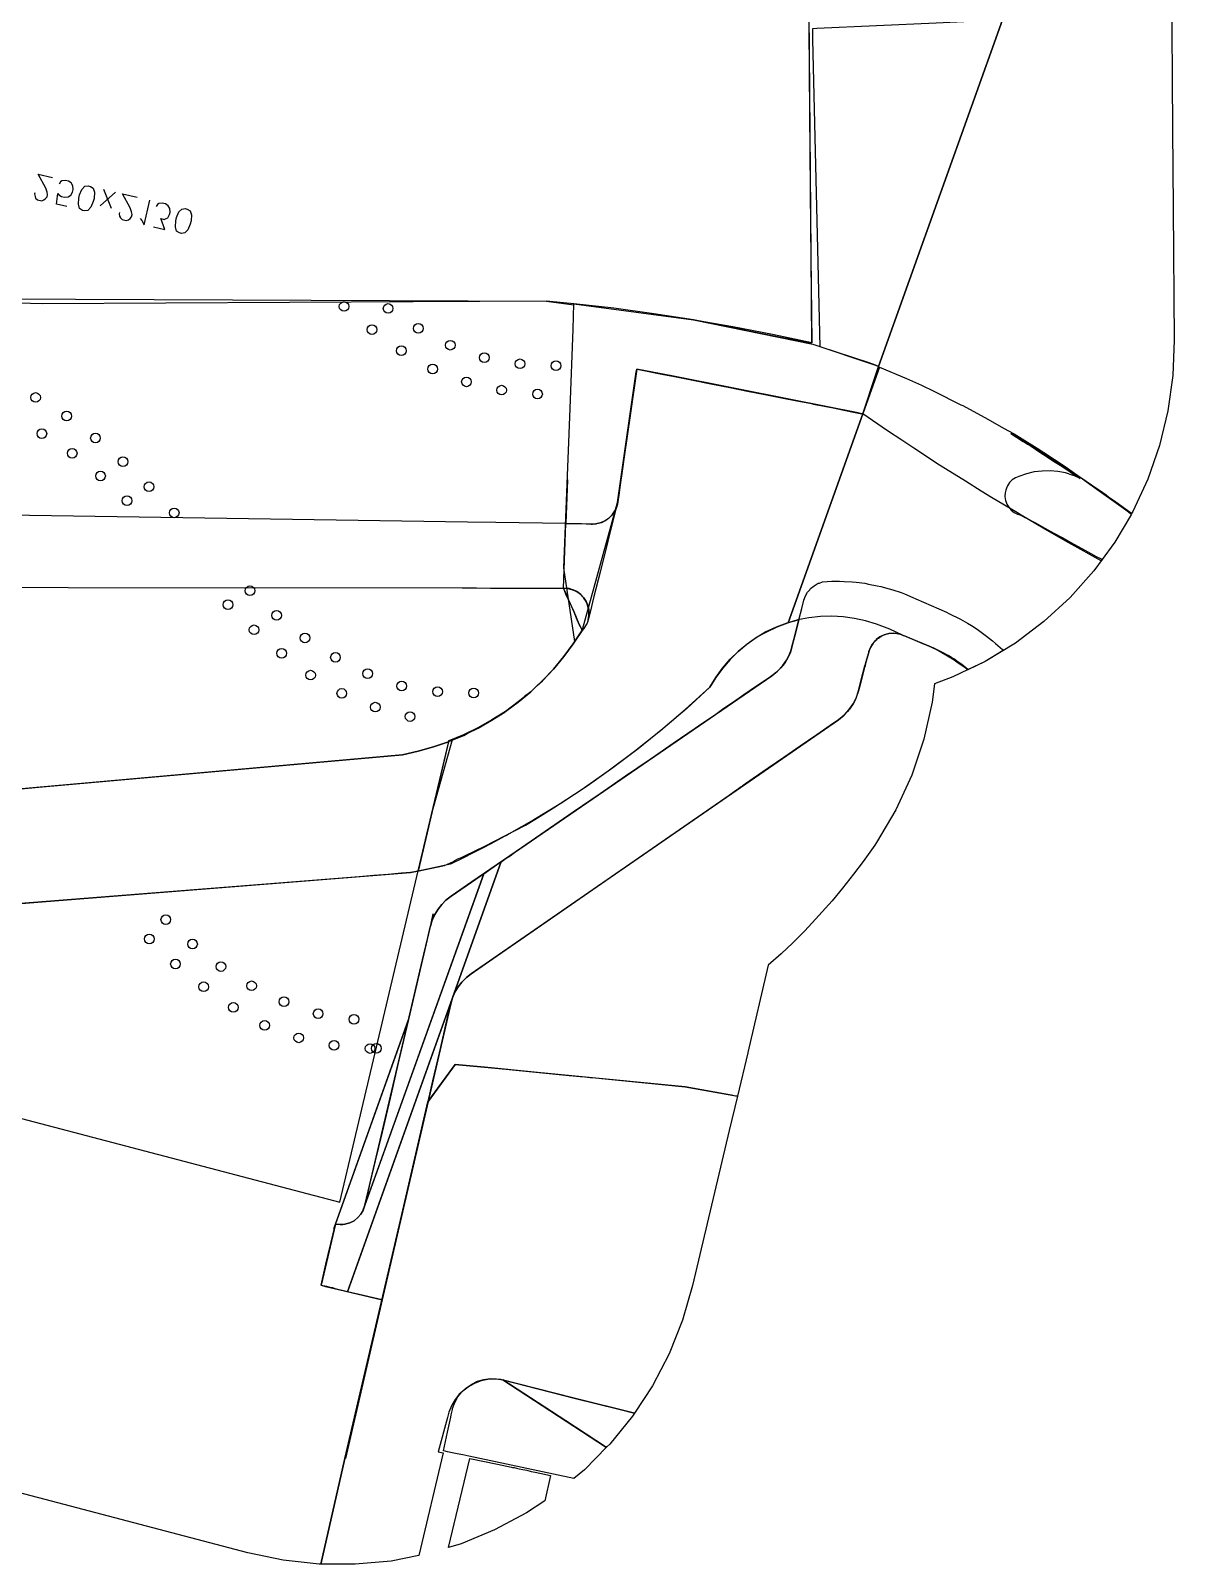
# Model space of a CAD drawing. Header units: metres. Extents: x 20 to 357, y 34 to 206.
# Drawn here: x 309.5 to 356.9, y 33.9 to 97.4 of the extents above; entities that cross this region are included whole.
import ezdxf

# ---------------------------------------------------------------- set-up
doc = ezdxf.new("R2010")
doc.units = ezdxf.units.M
for name, color, linetype in [('BOUNDARY', 7, 'Continuous'), ('GRASS', 7, 'Continuous'), ('HEAT', 7, 'Continuous'), ('ROAD', 7, 'Continuous'), ('SIDEWALK_PATH', 7, 'Continuous'), ('TREE', 7, 'Continuous')]:
    doc.layers.add(name, color=color, linetype=linetype)

# ---------------------------------------------------------------- blocks, each defined once
blk = doc.blocks.new('МОЖЖЕВЕЛЬНИК')
blk.add_circle((0, 0), 0.2)
blk = doc.blocks.new('БАРБАРИС_ТУНБЕРГА')
blk.add_circle((0, 0), 0.2)
blk = doc.blocks.new('ТУЯ_ЗАПАДНАЯ')
blk.add_circle((0, 0), 0.2)
blk = doc.blocks.new('РЯБИНА_ОБЫКНОВЕННАЯ')
blk.add_circle((0, 0), 0.2)
blk = doc.blocks.new('КАЛИНА_ОБЫКНОВЕННАЯ')
blk.add_circle((0, 0), 0.2)
blk = doc.blocks.new('СИРЕНЬ_ОБЫКНОВЕННАЯ')
blk.add_circle((0, 0), 0.2)

msp = doc.modelspace()

# ---------------------------------------------------------------- linework, layer by layer
at = {"layer": 'BOUNDARY'}
msp.add_lwpolyline([(26.176, 126.72), (322.344, 48.898), (323.862, 55.31), (324.621, 58.521), (326.128, 64.933), (326.996, 68.045), (327.458, 68.232), (327.458, 68.232), (328.052, 68.518), (328.052, 68.518), (328.635, 68.848), (328.635, 68.848), (329.196, 69.2), (329.196, 69.2), (329.724, 69.596), (329.724, 69.596), (330.241, 70.014), (330.241, 70.014), (330.725, 70.476), (330.725, 70.476), (331.176, 70.949), (331.176, 70.949), (331.605, 71.466), (331.605, 71.466), (332.001, 71.994), (332.001, 71.994), (332.067, 72.093), (331.616, 75.139), (331.869, 81.727), (331.99, 85.016), (332.023, 86.071), (332.023, 86.071), (336.972, 85.401), (336.972, 85.401), (337.5, 85.302), (340.733, 84.664), (341.877, 84.444), (341.877, 84.444), (341.833, 89.877), (341.8, 93.165), (341.756, 99.764)], dxfattribs=at)
at = {"layer": 'GRASS'}
for points in [[(308.146, 86.269), (330.89, 86.17), (332.021, 86.028), (332.023, 86.071), (334.805, 85.697), (335.432, 85.609), (336.972, 85.401), (341.91, 84.4), (344.506, 83.531), (344.638, 83.465), (343.989, 81.507), (343.934, 81.518), (343.791, 81.551), (341.074, 82.09), (336.147, 83.069), (334.63, 83.366), (334.629, 83.362), (334.354, 81.441), (334.233, 80.594), (334.123, 79.824), (334.024, 79.143), (333.947, 78.582), (333.881, 78.142), (333.859, 77.966), (333.848, 77.867), (333.826, 77.779), (333.771, 77.603), (333.749, 77.559), (333.694, 77.438), (333.65, 77.394), (333.573, 77.295), (333.441, 77.174), (333.287, 77.075), (333.111, 77.009), (332.935, 76.965), (332.749, 76.954), (332.342, 76.965), (331.693, 76.965), (331.759, 78.786), (331.693, 76.976), (328.8, 77.02), (327.623, 77.031), (304.956, 77.372)], [(304.912, 74.336), (311.093, 74.325), (327.403, 74.314), (327.997, 74.314), (328.569, 74.303), (329.108, 74.303), (329.636, 74.303), (330.12, 74.303), (330.582, 74.303), (331.011, 74.303), (331.407, 74.303), (331.594, 74.303), (331.594, 74.281), (331.682, 74.072), (331.869, 73.666), (332.023, 73.314), (332.155, 73.006), (332.265, 72.753), (332.287, 72.72), (332.364, 72.544), (332.056, 72.082), (332.001, 71.994), (331.605, 71.466), (331.176, 70.949), (330.725, 70.476), (330.241, 70.014), (329.988, 69.816), (329.977, 69.805), (329.724, 69.596), (329.196, 69.2), (328.635, 68.848), (328.052, 68.518), (327.458, 68.232), (326.854, 67.979), (326.843, 67.979), (326.843, 67.977), (326.843, 67.946), (326.832, 67.946), (326.216, 67.738), (325.578, 67.551), (324.94, 67.408), (308.08, 65.901)], [(309.147, 61.249), (325.259, 62.535), (325.555, 62.586), (325.556, 62.59), (326.678, 62.832), (326.677, 62.831), (327.04, 62.997), (327.062, 63.008), (327.128, 63.041), (327.227, 63.096), (327.37, 63.162), (327.535, 63.239), (328.316, 63.613), (330.021, 64.493), (330.406, 64.735), (331.187, 65.208), (332.331, 65.956), (333.441, 66.737), (334.541, 67.551), (335.608, 68.408), (336.642, 69.288), (337.654, 70.201), (337.907, 70.608), (338.182, 70.993), (338.49, 71.356), (338.83, 71.686), (339.193, 71.994), (339.589, 72.269), (340.007, 72.5), (340.436, 72.698), (340.876, 72.863), (341.008, 72.907), (341.173, 72.951), (341.294, 72.984), (341.338, 72.995), (341.217, 72.489), (341.063, 71.928), (340.997, 71.642), (340.887, 71.422), (340.755, 71.202), (340.656, 71.092), (340.59, 71.004), (340.414, 70.828), (340.216, 70.674), (340.062, 70.564), (339.545, 70.212), (339.061, 69.882), (338.633, 69.585), (338.237, 69.321), (337.896, 69.079), (337.61, 68.881), (337.368, 68.716), (337.181, 68.584), (337.049, 68.496), (336.136, 67.869), (335.179, 67.21), (334.167, 66.517), (333.111, 65.791), (332.001, 65.032), (330.835, 64.229), (330.032, 63.679), (329.636, 63.404), (327.799, 62.15), (326.942, 61.557), (326.733, 61.392), (326.557, 61.216), (326.403, 61.018), (326.271, 60.798), (326.177, 60.591), (326.15, 60.516), (326.095, 60.314), (326.117, 60.424), (326.206, 60.823), (325.182, 56.453), (322.09, 47.802), (322.089, 47.8), (322.157, 47.985), (321.563, 45.455), (321.75, 45.411), (322.289, 45.279), (324.093, 44.861), (322.575, 38.285), (322.542, 38.293), (321.548, 33.922), (321.482, 33.923), (319.995, 34.083), (318.532, 34.39), (301.159, 38.955)]]:
    msp.add_lwpolyline(points, dxfattribs=at)
for points in [[(331.704, 74.061), (331.594, 74.303), (331.781, 74.292), (331.968, 74.237), (332.144, 74.16), (332.298, 74.05), (332.43, 73.907), (332.54, 73.742), (332.606, 73.578), (332.639, 73.402), (332.65, 73.303), (332.65, 73.215), (332.639, 73.116), (332.628, 73.028), (332.573, 72.852), (332.551, 72.808), (332.485, 72.698), (332.441, 72.632), (332.375, 72.544), (332.353, 72.588), (332.298, 72.72), (332.221, 72.885), (332.133, 73.083), (332.034, 73.314), (331.924, 73.556), (331.814, 73.808)], [(327.106, 57.586), (327.238, 57.806), (327.392, 58.004), (327.579, 58.191), (327.777, 58.345), (327.92, 58.444), (328.69, 58.983), (330.34, 60.127), (333.353, 62.205), (342.977, 68.859), (343.208, 69.046), (343.406, 69.266), (343.582, 69.508), (343.711, 69.766), (343.719, 69.789), (343.802, 70.058), (343.934, 70.564), (344.066, 71.081), (344.092, 71.153), (344.11, 71.224), (344.231, 71.642), (344.231, 71.675), (344.297, 71.84), (344.385, 71.994), (344.407, 72.016), (344.495, 72.126), (344.572, 72.192), (344.583, 72.203), (344.627, 72.236), (344.78, 72.335), (344.945, 72.39), (345.11, 72.434), (345.286, 72.434), (345.385, 72.423), (345.462, 72.412), (345.539, 72.39), (345.627, 72.357), (345.649, 72.346), (345.715, 72.324), (345.726, 72.324), (346.529, 71.983), (346.582, 71.965), (346.584, 71.972), (346.914, 71.829), (347.354, 71.609), (347.772, 71.356), (348.168, 71.081), (348.345, 70.93), (347.713, 70.626), (346.944, 70.344), (346.855, 69.584), (346.511, 68.048), (346.008, 66.557), (345.351, 65.126), (344.547, 63.772), (344.481, 63.673), (344.001, 62.994), (343.605, 62.466), (343.148, 61.887), (342.719, 61.37), (342.032, 60.598), (341.581, 60.125), (341.082, 59.626), (340.598, 59.164), (340.072, 58.701), (339.223, 55.09), (339.219, 55.072), (338.795, 53.278), (338.71, 53.286), (338.556, 53.319), (336.631, 53.671), (330.516, 54.265), (328.327, 54.485), (327.117, 54.595), (325.996, 53.066), (326.194, 53.913), (326.458, 55.068), (326.667, 55.981), (326.821, 56.662), (326.92, 57.069), (326.931, 57.102), (327.008, 57.355), (327.084, 57.531)], [(322.355, 47.974), (322.157, 47.985), (325.182, 56.453), (324.786, 54.771), (324.423, 53.198), (324.093, 51.79), (323.807, 50.602), (323.587, 49.679), (323.444, 49.052), (323.378, 48.766), (323.312, 48.568), (323.213, 48.403), (323.081, 48.26), (322.927, 48.128), (322.751, 48.04), (322.553, 47.985)], [(333.331, 38.779), (331.693, 39.846), (329.086, 41.54), (332.034, 40.792), (333.881, 40.33), (334.532, 40.165), (334.454, 40.045), (333.512, 38.884), (333.395, 38.766)], [(327.722, 38.296), (328.866, 38.054), (329.449, 37.933), (329.482, 37.922), (329.559, 37.911), (329.647, 37.889), (329.768, 37.867), (329.911, 37.834), (330.076, 37.801), (330.252, 37.757), (330.428, 37.724), (330.615, 37.68), (331.055, 37.592), (330.82, 36.544), (330.065, 36.038), (328.747, 35.333), (327.365, 34.763), (326.843, 34.606)]]:
    msp.add_lwpolyline(points, close=True, dxfattribs=at)
at = {"layer": 'HEAT'}
for points in [[(309.718, 90.658), (309.707, 90.614), (309.707, 90.614), (309.729, 90.504), (309.729, 90.504), (309.751, 90.438), (309.751, 90.438), (309.828, 90.372), (309.828, 90.372), (310.004, 90.328), (310.004, 90.328), (310.092, 90.361), (310.092, 90.361), (310.147, 90.405), (310.147, 90.405), (310.224, 90.493), (310.224, 90.493), (310.246, 90.581), (310.246, 90.581), (310.224, 90.691), (310.224, 90.691), (310.169, 90.845), (310.169, 90.845), (309.85, 91.427), (309.85, 91.427), (310.455, 91.285)], [(311.038, 90.086), (310.609, 90.185), (310.609, 90.185), (310.675, 90.636), (310.675, 90.636), (310.708, 90.581), (310.708, 90.581), (310.818, 90.504), (310.818, 90.504), (310.95, 90.471), (310.95, 90.471), (311.093, 90.493), (311.093, 90.493), (311.203, 90.559), (311.203, 90.559), (311.28, 90.691), (311.28, 90.691), (311.302, 90.79), (311.302, 90.79), (311.291, 90.944), (311.291, 90.944), (311.225, 91.065), (311.225, 91.065), (311.104, 91.142), (311.104, 91.142), (310.983, 91.164), (310.983, 91.164), (310.84, 91.153), (310.84, 91.153), (310.785, 91.109), (310.785, 91.109), (310.719, 91.021)], [(311.687, 89.932), (311.566, 90.009), (311.566, 90.009), (311.522, 90.185), (311.522, 90.185), (311.533, 90.438), (311.533, 90.438), (311.566, 90.57), (311.566, 90.57), (311.665, 90.801), (311.665, 90.801), (311.786, 90.933), (311.786, 90.933), (311.929, 90.944), (311.929, 90.944), (312.017, 90.922), (312.017, 90.922), (312.127, 90.845), (312.127, 90.845), (312.182, 90.68), (312.182, 90.68), (312.171, 90.427), (312.171, 90.427), (312.138, 90.295), (312.138, 90.295), (312.039, 90.064), (312.039, 90.064), (311.907, 89.932), (311.907, 89.932), (311.775, 89.91), (311.775, 89.91), (311.687, 89.932)], [(312.886, 90.009), (312.578, 90.79)], [(312.424, 90.119), (313.051, 90.68)], [(313.216, 89.844), (313.205, 89.789), (313.205, 89.789), (313.227, 89.69), (313.227, 89.69), (313.26, 89.624), (313.26, 89.624), (313.326, 89.547), (313.326, 89.547), (313.502, 89.514), (313.502, 89.514), (313.59, 89.536), (313.59, 89.536), (313.656, 89.591), (313.656, 89.591), (313.722, 89.668), (313.722, 89.668), (313.744, 89.767), (313.744, 89.767), (313.722, 89.877), (313.722, 89.877), (313.667, 90.031), (313.667, 90.031), (313.348, 90.614), (313.348, 90.614), (313.953, 90.471)], [(314.074, 89.591), (314.151, 89.514), (314.151, 89.514), (314.239, 89.338), (314.239, 89.338), (314.481, 90.35)], [(314.624, 89.25), (315.097, 89.14), (315.097, 89.14), (314.932, 89.591), (314.932, 89.591), (315.064, 89.558), (315.064, 89.558), (315.152, 89.591), (315.152, 89.591), (315.217, 89.624), (315.217, 89.624), (315.294, 89.756), (315.294, 89.756), (315.316, 89.855), (315.316, 89.855), (315.305, 90.009), (315.305, 90.009), (315.229, 90.119), (315.229, 90.119), (315.119, 90.196), (315.119, 90.196), (314.987, 90.229), (314.987, 90.229), (314.855, 90.218), (314.855, 90.218), (314.8, 90.174), (314.8, 90.174), (314.734, 90.086)], [(315.701, 88.997), (315.58, 89.074), (315.58, 89.074), (315.536, 89.25), (315.536, 89.25), (315.547, 89.503), (315.547, 89.503), (315.58, 89.635), (315.58, 89.635), (315.679, 89.866), (315.679, 89.866), (315.8, 89.987), (315.8, 89.987), (315.943, 90.009), (315.943, 90.009), (316.02, 89.987), (316.02, 89.987), (316.141, 89.91), (316.141, 89.91), (316.196, 89.745), (316.196, 89.745), (316.185, 89.492), (316.185, 89.492), (316.152, 89.36), (316.152, 89.36), (316.053, 89.129), (316.053, 89.129), (315.921, 88.997), (315.921, 88.997), (315.789, 88.975), (315.789, 88.975), (315.701, 88.997)]]:
    msp.add_lwpolyline(points, dxfattribs=at)
at = {"layer": 'ROAD'}
for points in [[(356.758, 99.533), (356.799, 93.29), (356.832, 90.027), (356.832, 89.998), (356.876, 84.565), (356.816, 83.093), (356.611, 81.634), (356.265, 80.202), (355.779, 78.81), (355.159, 77.474), (355.106, 77.383), (354.459, 77.856), (354.151, 78.065), (354.052, 78.142), (353.821, 78.307), (353.447, 78.56), (353.051, 78.835), (352.754, 79.033), (352.611, 79.132), (352.149, 79.429), (351.643, 79.758), (351.445, 79.89), (351.115, 80.088), (350.555, 80.429), (350.104, 80.704), (350.346, 80.55), (350.62, 80.374), (350.664, 80.352), (350.719, 80.308), (350.796, 80.264), (350.906, 80.198), (351.126, 80.055), (351.357, 79.901), (351.61, 79.736), (351.874, 79.561), (352.149, 79.385), (352.424, 79.209), (352.71, 79.022), (352.765, 78.989), (352.985, 78.835), (352.743, 78.945), (352.688, 78.967), (352.369, 79.066), (352.05, 79.121), (351.731, 79.154), (351.401, 79.143), (351.071, 79.11), (350.752, 79.033), (350.445, 78.923), (350.302, 78.868), (350.17, 78.78), (350.06, 78.67), (349.972, 78.538), (349.927, 78.442), (349.898, 78.359), (349.884, 78.296), (349.873, 78.241), (349.862, 78.087), (349.895, 77.922), (349.917, 77.856), (349.939, 77.779), (350.027, 77.647), (350.126, 77.526), (350.247, 77.427), (350.28, 77.416), (350.39, 77.361), (350.544, 77.317), (350.708, 77.218), (351.126, 76.998), (351.522, 76.778), (351.896, 76.569), (352.259, 76.382), (352.589, 76.195), (352.897, 76.03), (353.172, 75.876), (353.425, 75.733), (353.645, 75.612), (353.843, 75.513), (353.889, 75.488), (353.542, 75.014), (352.561, 73.915), (351.476, 72.918), (350.299, 72.031), (349.041, 71.265), (348.345, 70.93), (348.278, 70.982), (348.146, 71.081), (348.047, 71.169), (348.014, 71.191), (347.893, 71.268), (347.772, 71.356), (347.673, 71.422), (347.618, 71.455), (347.585, 71.477), (347.519, 71.51), (347.475, 71.532), (347.464, 71.543), (347.453, 71.543), (347.178, 71.697), (346.925, 71.807), (346.782, 71.873), (346.727, 71.906), (345.627, 72.357), (345.099, 72.599), (344.55, 72.808), (344.099, 72.951), (343.637, 73.05), (343.175, 73.116), (342.702, 73.138), (342.229, 73.127), (341.756, 73.072), (341.294, 72.984), (340.898, 72.863), (344.681, 83.442), (344.681, 83.442), (343.989, 81.507), (344.528, 83.146), (344.627, 83.465), (344.638, 83.465), (349.763, 97.817)], [(341.745, 97.454), (341.778, 93.957), (341.822, 89.206), (341.877, 84.444), (340.249, 84.796), (338.611, 85.115), (337.401, 85.324), (336.972, 85.401), (335.333, 85.653), (333.683, 85.884), (332.023, 86.071), (330.89, 86.17), (325.369, 86.148), (310.015, 86.071), (309.059, 86.093)], [(308.08, 65.901), (310.18, 66.088), (324.94, 67.408), (325.578, 67.551), (326.216, 67.738), (326.843, 67.946), (326.161, 65.065), (325.578, 62.59), (325.259, 62.535), (324.896, 62.502), (324.335, 62.458), (323.741, 62.414), (323.136, 62.359), (308.432, 61.194)]]:
    msp.add_lwpolyline(points, dxfattribs=at)
for points in [[(347.013, 97.685), (349.312, 97.795), (349.609, 97.806), (349.763, 97.817), (344.627, 83.465), (344.506, 83.531), (344.242, 83.619), (342.218, 84.29), (341.921, 97.004), (341.91, 97.454), (342.086, 97.465)], [(329.163, 69.167), (329.196, 69.2), (329.724, 69.585), (330.241, 70.014), (330.527, 70.289), (330.725, 70.465), (331.176, 70.949), (331.605, 71.455), (332.001, 71.994), (332.166, 72.247), (332.356, 72.532), (332.377, 72.591), (333.837, 77.845), (334.607, 83.245), (334.629, 83.366), (334.651, 83.366), (335.74, 83.146), (336.125, 83.069), (336.884, 82.915), (337.698, 82.761), (338.479, 82.607), (339.215, 82.453), (339.93, 82.31), (340.612, 82.178), (341.25, 82.057), (341.855, 81.936), (341.943, 81.914), (342.075, 81.892), (342.24, 81.859), (342.449, 81.815), (342.691, 81.771), (342.955, 81.716), (343.263, 81.65), (343.593, 81.584), (343.945, 81.518), (343.989, 81.507), (340.898, 72.863), (340.843, 72.852), (340.403, 72.687), (339.974, 72.489), (339.567, 72.247), (339.182, 71.972), (338.819, 71.675), (338.49, 71.345), (338.182, 70.982), (337.896, 70.608), (337.654, 70.201), (336.697, 69.321), (335.707, 68.474), (334.684, 67.65), (333.639, 66.869), (332.573, 66.11), (331.484, 65.395), (330.373, 64.713), (329.35, 64.13), (329.24, 64.064), (329.141, 64.02), (328.899, 63.888), (328.591, 63.723), (328.239, 63.547), (328.085, 63.459), (327.854, 63.349), (327.425, 63.129), (326.942, 62.898), (326.909, 62.887), (326.48, 62.788), (325.974, 62.678), (325.578, 62.59), (325.82, 63.602), (326.854, 67.957), (327.469, 68.21), (327.612, 68.287), (328.063, 68.507), (328.635, 68.837)], [(322.542, 38.296), (324.907, 48.392), (325.985, 53.044), (327.117, 54.595), (328.327, 54.485), (329.207, 54.397), (331.275, 54.188), (331.836, 54.133), (331.858, 54.133), (331.913, 54.133), (332.001, 54.122), (332.133, 54.111), (332.287, 54.089), (332.474, 54.078), (332.694, 54.056), (332.925, 54.034), (333.177, 54.012), (333.452, 53.979), (336.631, 53.671), (338.795, 53.278), (338.459, 51.854), (336.941, 45.443), (336.524, 44.007), (335.967, 42.619), (335.275, 41.295), (334.529, 40.16), (332.034, 40.792), (329.009, 41.562), (328.734, 41.573), (328.47, 41.562), (328.195, 41.507), (327.942, 41.408), (327.7, 41.287), (327.48, 41.122), (327.282, 40.946), (327.117, 40.726), (326.975, 40.495), (326.888, 40.304), (326.853, 40.207), (326.799, 39.989), (326.414, 38.57), (326.623, 38.526), (325.615, 34.272), (324.465, 34.048), (322.977, 33.911), (321.548, 33.922)]]:
    msp.add_lwpolyline(points, close=True, dxfattribs=at)
at = {"layer": 'SIDEWALK_PATH'}
for points in [[(344.638, 83.465), (344.681, 83.443), (345.792, 82.981), (346.408, 82.695), (346.925, 82.453), (348.047, 81.892), (348.124, 81.859), (349.158, 81.298), (349.807, 80.924), (350.247, 80.682), (351.313, 80.022), (351.478, 79.912), (352.358, 79.33), (353.172, 78.758), (353.381, 78.604), (354.866, 77.537), (355.097, 77.368), (354.411, 76.204), (353.844, 75.427), (352.512, 76.173), (352.292, 76.294), (351.445, 76.789), (350.544, 77.317), (350.379, 77.416), (349.312, 78.054), (348.883, 78.318), (348.234, 78.725), (347.233, 79.352), (347.156, 79.396), (346.089, 80.099), (345.594, 80.418), (345.011, 80.814), (343.989, 81.507)], [(332.397, 73.94), (332.342, 74.006), (332.309, 74.039), (332.254, 74.083), (332.144, 74.16), (332.001, 74.226), (331.979, 74.237), (331.836, 74.281), (331.792, 74.292), (331.594, 74.303), (331.693, 76.976), (332.54, 76.965), (332.738, 76.954), (332.793, 76.954), (332.947, 76.965), (332.979, 76.976), (333.166, 77.02), (333.177, 77.02), (333.331, 77.097), (333.419, 77.163), (333.485, 77.207), (333.617, 77.339), (333.716, 77.493), (333.727, 77.504), (333.751, 77.559), (333.782, 77.647), (333.793, 77.658), (333.766, 77.582), (333.43, 76.239), (333.111, 74.963), (332.858, 73.962), (332.694, 73.303), (332.617, 72.984), (332.65, 73.171), (332.65, 73.369), (332.606, 73.556), (332.54, 73.742), (332.441, 73.885), (332.441, 73.896)], [(340.447, 70.861), (340.656, 71.081), (340.821, 71.323), (340.931, 71.543), (340.952, 71.571), (341.003, 71.712), (341.052, 71.873), (341.129, 72.181), (341.338, 72.995), (341.459, 73.457), (341.547, 73.797), (341.613, 73.984), (341.701, 74.138), (341.789, 74.237), (341.822, 74.281), (341.976, 74.402), (342.141, 74.501), (342.196, 74.512), (342.317, 74.556), (342.504, 74.578), (342.702, 74.589), (343.021, 74.589), (343.208, 74.578), (343.549, 74.567), (343.714, 74.545), (344.066, 74.501), (344.22, 74.468), (344.572, 74.402), (344.726, 74.369), (345.077, 74.27), (345.22, 74.226), (345.572, 74.116), (345.704, 74.061), (346.056, 73.918), (346.177, 73.863), (347.442, 73.303), (347.541, 73.248), (348.025, 73.017), (348.311, 72.852), (348.487, 72.753), (348.718, 72.599), (348.938, 72.445), (349.103, 72.313), (349.356, 72.115), (349.477, 72.016), (349.763, 71.763), (349.799, 71.727), (349.041, 71.265), (348.328, 70.922), (348.168, 71.048), (347.937, 71.202), (347.761, 71.323), (347.486, 71.488), (347.013, 71.763), (346.914, 71.818), (345.627, 72.357), (345.451, 72.412), (345.253, 72.434), (345.143, 72.423), (345.055, 72.423), (344.868, 72.368), (344.693, 72.28), (344.539, 72.17), (344.517, 72.137), (344.407, 72.027), (344.308, 71.851), (344.261, 71.744), (344.214, 71.614), (344.099, 71.18), (344.077, 71.092), (344.051, 71.021), (343.89, 70.355), (343.802, 70.058), (343.714, 69.772), (343.692, 69.728), (343.582, 69.508), (343.428, 69.288), (343.406, 69.266), (343.351, 69.2), (343.208, 69.046), (342.977, 68.859), (342.768, 68.716), (342.075, 68.232), (341.393, 67.76), (340.722, 67.298), (340.073, 66.847), (339.446, 66.418), (338.995, 66.11), (338.984, 66.099), (338.951, 66.077), (338.841, 66), (338.666, 65.879), (338.446, 65.725), (327.777, 58.345), (327.579, 58.191), (327.392, 58.004), (327.238, 57.806), (327.106, 57.586), (327.008, 57.355), (329.02, 62.986), (329.042, 62.997), (329.108, 63.052), (329.229, 63.129), (329.383, 63.228), (329.57, 63.36), (340.216, 70.674)], [(322.553, 47.985), (322.751, 48.04), (322.927, 48.128), (323.081, 48.26), (323.213, 48.403), (323.302, 48.552), (323.312, 48.579), (323.312, 48.568), (328.294, 62.48), (329.02, 62.986), (322.652, 45.191), (322.146, 45.312), (322.113, 45.323), (322.047, 45.345), (321.937, 45.367), (321.805, 45.4), (321.64, 45.433), (321.563, 45.455), (321.761, 46.324), (322.157, 47.985), (322.355, 47.974), (322.465, 47.974)], [(325.82, 59.159), (325.985, 59.841), (326.084, 60.27), (326.095, 60.314), (326.161, 60.556), (326.238, 60.732), (326.271, 60.798), (326.403, 61.018), (326.557, 61.216), (326.733, 61.392), (326.942, 61.557), (328.195, 62.414), (328.283, 62.48), (328.294, 62.48), (323.312, 48.579), (323.378, 48.766), (323.51, 49.349), (325.325, 57.036), (325.6, 58.213)], [(325.996, 53.066), (324.093, 44.861), (323.136, 45.081), (322.663, 45.191), (322.652, 45.191), (327.008, 57.355), (326.931, 57.102)], [(326.799, 38.57), (326.645, 38.603), (326.634, 38.603), (326.799, 39.384), (326.931, 40), (326.953, 40.099), (326.996, 40.319), (327.008, 40.352), (327.095, 40.605), (327.183, 40.759), (327.227, 40.836), (327.392, 41.045), (327.557, 41.199), (327.59, 41.221), (327.799, 41.364), (328.041, 41.485), (328.294, 41.562), (328.558, 41.595), (328.822, 41.584), (329.086, 41.54), (333.331, 38.779), (333.395, 38.766), (332.46, 37.822), (332.021, 37.459), (327.942, 38.329), (327.678, 38.383), (327.436, 38.438), (327.194, 38.482), (326.986, 38.526)]]:
    msp.add_lwpolyline(points, close=True, dxfattribs=at)

# ---------------------------------------------------------------- block references
at = {"layer": 'BUSH'}
for name, p in [('ТУЯ_ЗАПАДНАЯ', (322.516, 85.955)), ('КАЛИНА_ОБЫКНОВЕННАЯ', (324.339, 85.872)), ('ТУЯ_ЗАПАДНАЯ', (323.671, 85)), ('КАЛИНА_ОБЫКНОВЕННАЯ', (325.59, 85.05)), ('МОЖЖЕВЕЛЬНИК', (326.913, 84.353)), ('ТУЯ_ЗАПАДНАЯ', (324.885, 84.124)), ('МОЖЖЕВЕЛЬНИК', (328.322, 83.839)), ('МОЖЖЕВЕЛЬНИК', (329.797, 83.582)), ('КАЛИНА_ОБЫКНОВЕННАЯ', (326.179, 83.366)), ('МОЖЖЕВЕЛЬНИК', (331.289, 83.503)), ('КАЛИНА_ОБЫКНОВЕННАЯ', (327.581, 82.837)), ('КАЛИНА_ОБЫКНОВЕННАЯ', (329.034, 82.493)), ('КАЛИНА_ОБЫКНОВЕННАЯ', (330.521, 82.331)), ('ТУЯ_ЗАПАДНАЯ', (309.747, 82.19)), ('ТУЯ_ЗАПАДНАЯ', (311.036, 81.423)), ('КАЛИНА_ОБЫКНОВЕННАЯ', (310.007, 80.693)), ('КАЛИНА_ОБЫКНОВЕННАЯ', (312.226, 80.513)), ('КАЛИНА_ОБЫКНОВЕННАЯ', (311.264, 79.88)), ('КАЛИНА_ОБЫКНОВЕННАЯ', (313.363, 79.537)), ('МОЖЖЕВЕЛЬНИК', (312.435, 78.942)), ('КАЛИНА_ОБЫКНОВЕННАЯ', (314.443, 78.496)), ('МОЖЖЕВЕЛЬНИК', (313.532, 77.92)), ('СИРЕНЬ_ОБЫКНОВЕННАЯ', (313.532, 77.92)), ('КАЛИНА_ОБЫКНОВЕННАЯ', (315.484, 77.416)), ('МОЖЖЕВЕЛЬНИК', (318.622, 74.192)), ('МОЖЖЕВЕЛЬНИК', (317.709, 73.614)), ('МОЖЖЕВЕЛЬНИК', (319.722, 73.174)), ('МОЖЖЕВЕЛЬНИК', (318.792, 72.577)), ('МОЖЖЕВЕЛЬНИК', (320.898, 72.242)), ('БАРБАРИС_ТУНБЕРГА', (319.933, 71.605)), ('МОЖЖЕВЕЛЬНИК', (322.16, 71.437)), ('БАРБАРИС_ТУНБЕРГА', (321.128, 70.702)), ('БАРБАРИС_ТУНБЕРГА', (323.494, 70.763)), ('БАРБАРИС_ТУНБЕРГА', (324.903, 70.25)), ('БАРБАРИС_ТУНБЕРГА', (322.422, 69.944)), ('БАРБАРИС_ТУНБЕРГА', (326.385, 70.019)), ('БАРБАРИС_ТУНБЕРГА', (327.879, 69.965)), ('БАРБАРИС_ТУНБЕРГА', (323.806, 69.377)), ('БАРБАРИС_ТУНБЕРГА', (325.248, 68.988)), ('МОЖЖЕВЕЛЬНИК', (315.137, 60.586)), ('МОЖЖЕВЕЛЬНИК', (314.454, 59.787)), ('БАРБАРИС_ТУНБЕРГА', (316.243, 59.575)), ('МОЖЖЕВЕЛЬНИК', (315.538, 58.75)), ('БАРБАРИС_ТУНБЕРГА', (317.418, 58.643)), ('БАРБАРИС_ТУНБЕРГА', (316.703, 57.807)), ('БАРБАРИС_ТУНБЕРГА', (318.687, 57.848)), ('БАРБАРИС_ТУНБЕРГА', (317.931, 56.952)), ('БАРБАРИС_ТУНБЕРГА', (320.028, 57.189)), ('БАРБАРИС_ТУНБЕРГА', (321.442, 56.694)), ('ТУЯ_ЗАПАДНАЯ', (322.924, 56.463)), ('БАРБАРИС_ТУНБЕРГА', (319.232, 56.208)), ('БАРБАРИС_ТУНБЕРГА', (320.641, 55.694)), ('БАРБАРИС_ТУНБЕРГА', (322.103, 55.383)), ('ТУЯ_ЗАПАДНАЯ', (323.592, 55.252))]:
    msp.add_blockref(name, p, dxfattribs=at)
at = {"layer": 'TREE'}
msp.add_blockref('РЯБИНА_ОБЫКНОВЕННАЯ', (323.85, 55.258), dxfattribs=at)

doc.saveas('drawing.dxf')
